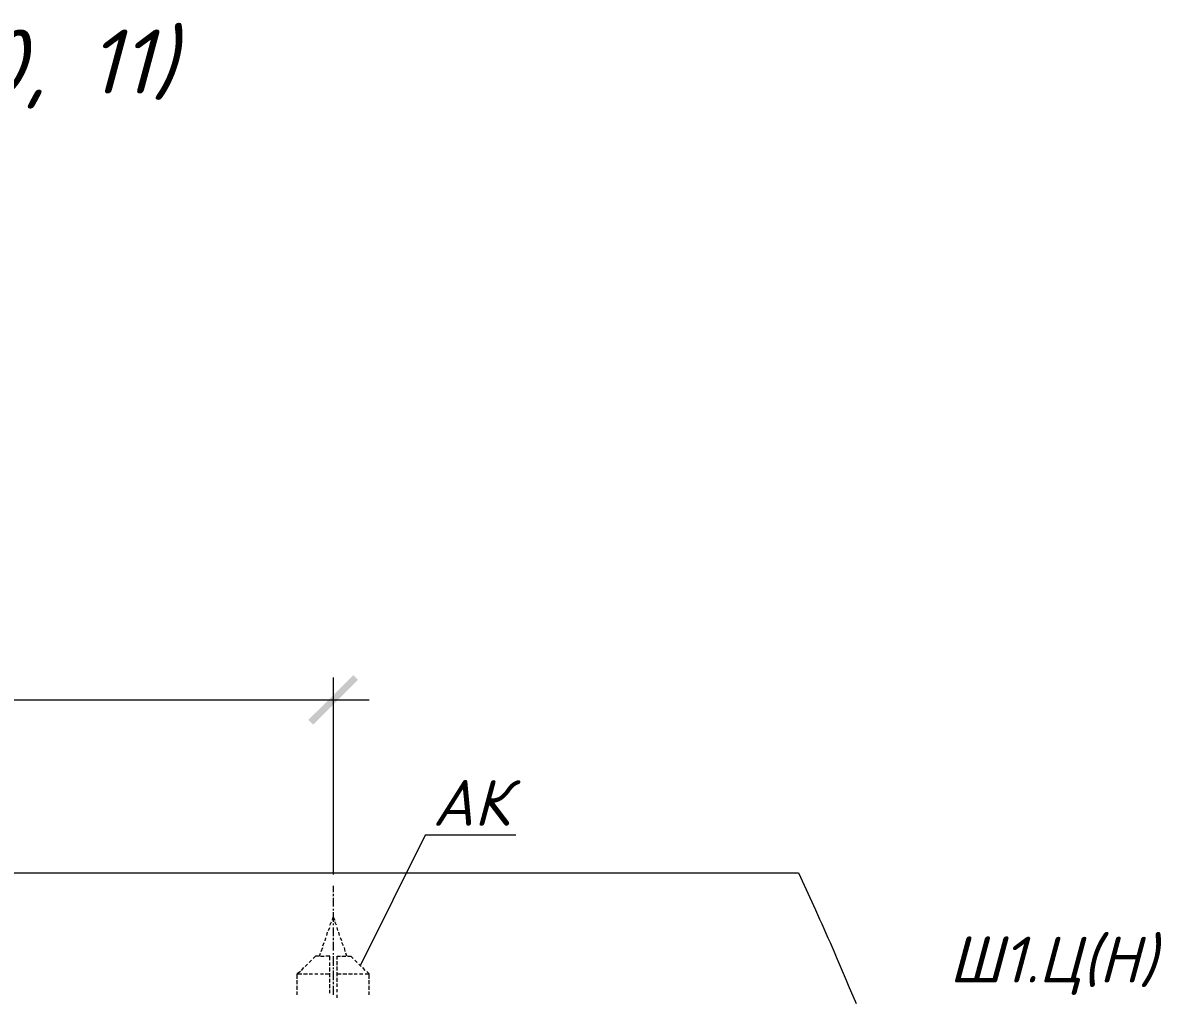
# Model space of a CAD drawing. Header units: millimetres. Extents: x 31 to 483, y 54 to 677.
# Drawn here: x 274.4 to 429.7, y 543.9 to 676.5 of the extents above; entities that cross this region are included whole.
import ezdxf

# ---------------------------------------------------------------- set-up
doc = ezdxf.new("R2010")
doc.units = ezdxf.units.MM
for name, color, linetype, lineweight in [('Заливка', 7, 'CONTINUOUS', 0), ('Линии 0.09', 7, 'CONTINUOUS', 9), ('Линии 0.13', 7, 'CONTINUOUS', 13), ('Текст', 7, 'CONTINUOUS', 18)]:
    doc.layers.add(name, color=color, linetype=linetype, lineweight=lineweight)
doc.styles.add('GOST', font='isocpeur.ttf', dxfattribs={"oblique": 15})

msp = doc.modelspace()

# ---------------------------------------------------------------- hatches: boundary and pattern name
at = {"layer": 'Заливка'}
h = msp.add_hatch(color=256, dxfattribs=at)
h.dxf.hatch_style = 1
h.paths.add_polyline_path([(313.32, 581.43), (313.98, 580.77), (319.44, 587.54)])
h = msp.add_hatch(color=256, dxfattribs=at)
h.dxf.hatch_style = 1
h.paths.add_polyline_path([(313.98, 580.77), (319.44, 587.54), (320.09, 586.89)])

# ---------------------------------------------------------------- linework, layer by layer
at = {"layer": 'Линии 0.09'}
for p, q in [((316.71, 587.22), (316.71, 560.35)), ((165.56, 584.16), (321.62, 584.16))]:
    msp.add_line(p, q, dxfattribs=at)
msp.add_lwpolyline([(341.61, 565.7), (329.27, 565.7), (320.42, 548.01)], dxfattribs=at)
msp.add_lwpolyline([(267.67, 560.57), (380.16, 560.57), (382.45, 555.55, -0.00894), (386.93, 545.28), (388.02, 542.77, -0.025692)], format="xyb", dxfattribs=at)
at = {"layer": 'Линии 0.13'}
for p, q in [((316.71, 558.82), (316.71, 557.95)), ((316.71, 557.73), (316.71, 557.4)), ((316.71, 557.18), (316.71, 555.98)), ((316.71, 555.66), (316.71, 555.44)), ((316.71, 555.22), (316.71, 553.91)), ((316.05, 552.71), (316.27, 553.14)), ((316.27, 553.47), (316.49, 553.91)), ((316.71, 553.69), (316.71, 553.47)), ((316.71, 553.14), (316.71, 551.94)), ((317.14, 553.47), (316.92, 553.91)), ((317.36, 552.71), (317.25, 553.14)), ((315.61, 551.29), (315.72, 551.72)), ((315.83, 552.05), (315.94, 552.49)), ((316.71, 551.72), (316.71, 551.4)), ((317.58, 552.05), (317.47, 552.49)), ((317.91, 551.29), (317.69, 551.72)), ((315.07, 549.87), (315.29, 550.41)), ((315.29, 550.63), (315.5, 551.07)), ((316.71, 551.18), (316.71, 549.98)), ((318.13, 550.63), (317.91, 551.07)), ((318.34, 549.87), (318.23, 550.41)), ((313.76, 548.67), (313.43, 548.34)), ((314.85, 549.21), (314.96, 549.65)), ((314.96, 549.21), (315.5, 549.21)), ((316.71, 549.65), (316.71, 549.43)), ((316.71, 549.21), (316.71, 547.9)), ((317.25, 548.01), (317.25, 548.56)), ((317.91, 549.21), (318.45, 549.21)), ((318.56, 549.21), (318.45, 549.65)), ((319.98, 548.34), (319.65, 548.67)), ((312.23, 547.14), (311.79, 546.81)), ((312.67, 547.68), (312.34, 547.25)), ((313.21, 548.12), (312.88, 547.79)), ((316.27, 547.9), (316.27, 548.34)), ((316.27, 547.14), (316.27, 547.68)), ((316.27, 546.37), (316.27, 546.92)), ((316.71, 547.68), (316.71, 547.46)), ((316.71, 547.25), (316.71, 545.94)), ((317.25, 547.25), (317.25, 547.79)), ((317.25, 546.48), (317.25, 547.03)), ((320.53, 547.79), (320.2, 548.12)), ((321.07, 547.25), (320.75, 547.68)), ((321.62, 546.81), (321.29, 547.14)), ((311.79, 546.15), (311.79, 546.81)), ((311.79, 546.81), (312.45, 546.81)), ((311.79, 545.39), (311.79, 545.94)), ((312.67, 546.81), (313.21, 546.81)), ((313.43, 546.81), (313.87, 546.81)), ((314.19, 546.81), (314.63, 546.81)), ((314.96, 546.81), (315.4, 546.81)), ((315.61, 546.81), (316.27, 546.81)), ((316.27, 545.61), (316.27, 546.15)), ((316.27, 544.84), (316.27, 545.39)), ((316.71, 545.72), (316.71, 545.39)), ((317.25, 546.81), (317.8, 546.81)), ((317.25, 545.72), (317.25, 546.26)), ((317.25, 545.06), (317.25, 545.5)), ((318.02, 546.81), (318.56, 546.81)), ((318.78, 546.81), (319.33, 546.81)), ((319.55, 546.81), (319.98, 546.81)), ((320.31, 546.81), (320.75, 546.81)), ((321.07, 546.81), (321.62, 546.81)), ((321.62, 546.15), (321.62, 546.81)), ((321.62, 545.39), (321.62, 545.94)), ((311.79, 544.63), (311.79, 545.17)), ((311.79, 543.97), (311.79, 544.41)), ((316.27, 544.19), (316.27, 544.63)), ((316.71, 545.17), (316.71, 543.97)), ((317.25, 544.3), (317.25, 544.73)), ((317.25, 543.53), (317.25, 543.97)), ((321.62, 544.63), (321.62, 545.17)), ((321.62, 543.97), (321.62, 544.41))]:
    msp.add_line(p, q, dxfattribs=at)
for points in [[(316.6, 554.13), (316.71, 554.56), (316.92, 554.13)], [(314.74, 549.21), (314.3, 549.21), (313.98, 548.88)], [(316.27, 548.67), (316.27, 549.21), (315.72, 549.21)], [(317.25, 548.78), (317.25, 549.21), (317.69, 549.21)], [(318.67, 549.21), (319.11, 549.21), (319.44, 548.88)]]:
    msp.add_lwpolyline(points, dxfattribs=at)

# ---------------------------------------------------------------- texts
at = {"layer": 'Текст', "style": 'GOST', "oblique": 15}
for s, height, p in [('Разрез В-В (листы 9, 10, 11)', 8.75, (139.79, 666.85)), ('АК', 6.25, (330.25, 567.01)), ('Ш1.Ц(Н)', 6.25, (400.69, 545.63))]:
    msp.add_text(s, height=height, dxfattribs=at).set_placement(p)

doc.saveas('drawing.dxf')
